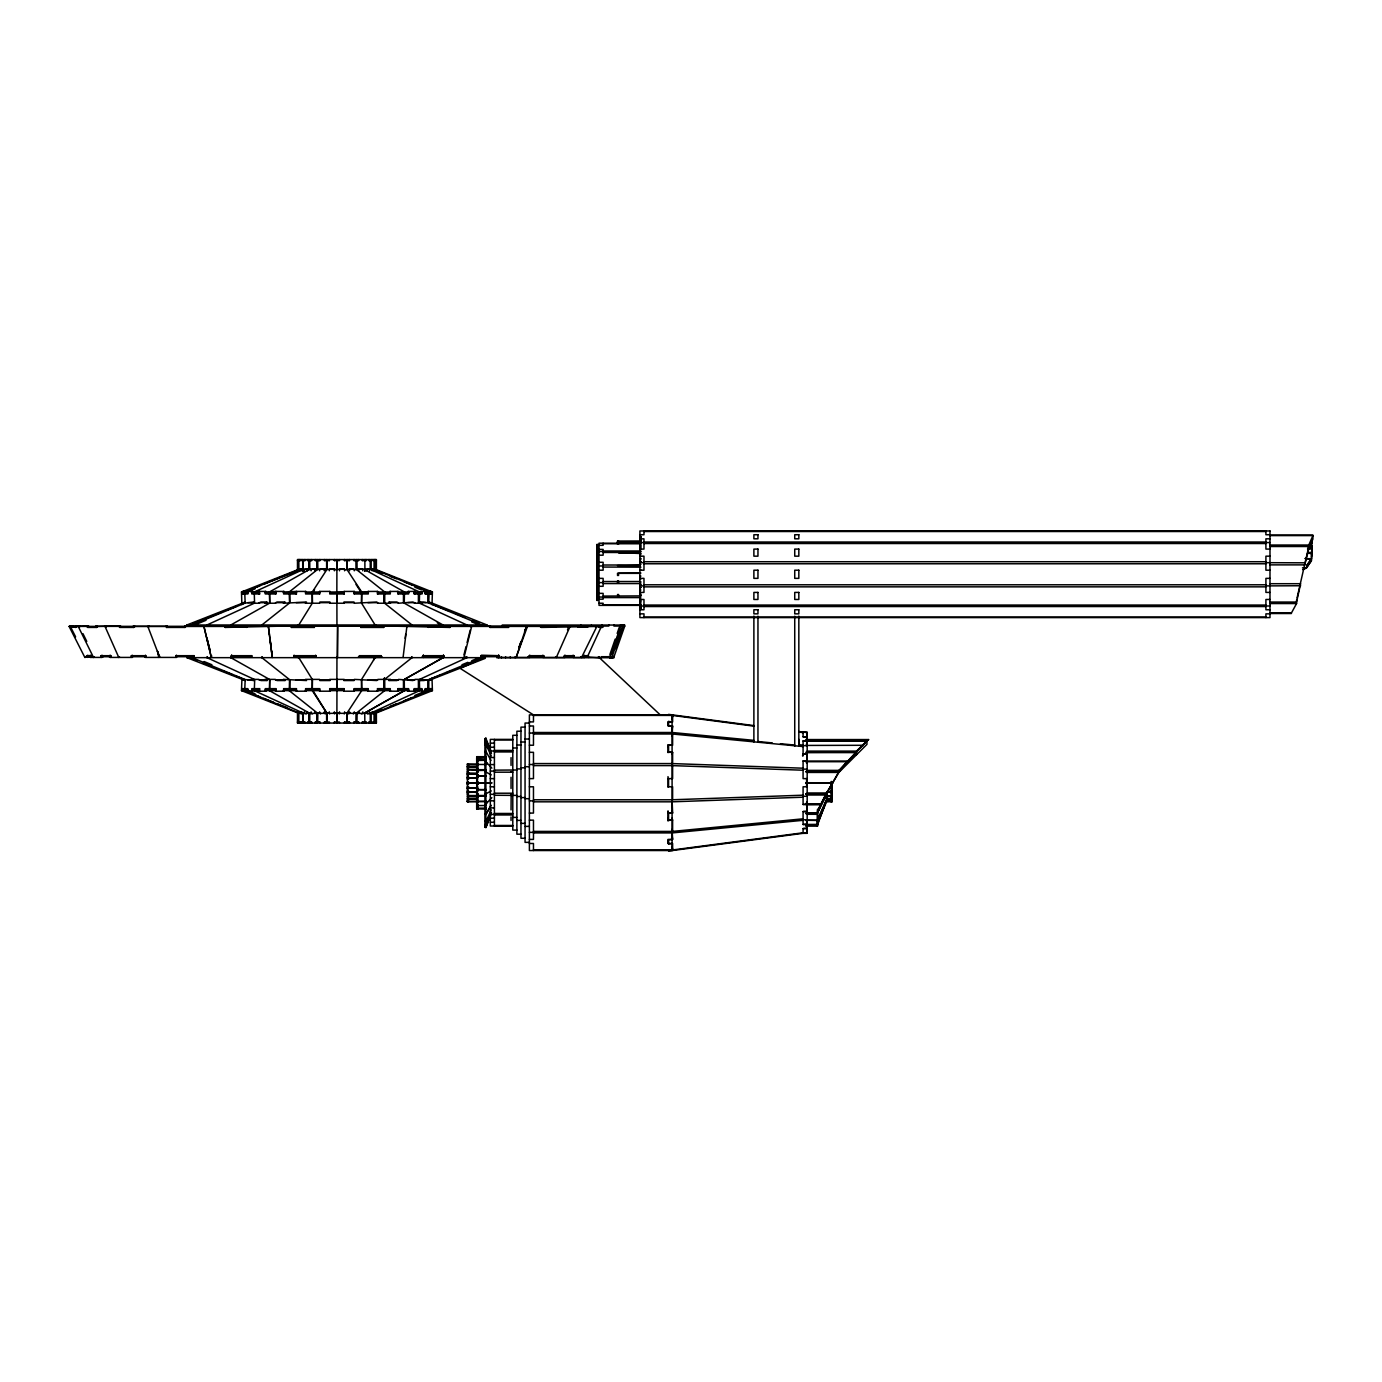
<?xml version="1.0" encoding="UTF-8"?>
<svg xmlns="http://www.w3.org/2000/svg" width="1382" height="1382" viewBox="0 0 1382 1382"><rect width="100%" height="100%" fill="white"/><g stroke="black" fill="none" stroke-linecap="round" stroke-linejoin="round"><path stroke-width="1.5" d="M297.821 711.834L297.821 713.337L298.495 711.834M299.825 711.834L299.825 713.337L302.727 713.337M304.351 711.834L304.351 713.337L308.272 713.337M307.46 713.337L307.46 711.834M311.105 711.834L311.105 713.337L315.787 713.337M319.622 711.834L319.622 713.337L324.735 713.337M324.338 570.801L324.338 569.28M329.313 570.801L329.313 569.28L334.513 569.28M344.187 691.225L344.187 688.651L329.711 688.651L329.849 691.19L319.588 691.225L319.588 688.651M334.375 570.801L334.375 569.28M336.897 569.85L336.828 602.5M337.674 626.409L337.415 657.417L337.554 625.925L360.737 625.925L360.806 627.428L383.643 627.428L383.591 625.925L449.858 627.428L449.686 625.925L449.858 627.428M339.523 570.801L339.523 569.28L344.584 569.28L344.584 570.801M354.328 688.651L354.328 691.225L344.066 691.19L344.187 688.651M349.56 570.801L349.56 569.28M354.276 570.801L354.276 569.28L349.18 569.28M362.792 570.801L362.792 569.28L358.128 569.28M366.437 570.801L366.437 569.28M369.547 570.801L369.547 569.28L365.625 569.28M372.121 570.801L372.121 569.28M374.073 570.801L374.073 559.572M375.403 570.801L375.403 559.572M376.077 570.801L375.006 560.591M477.74 801.698L467.41 801.802L467.41 797.69M467.41 801.802L468.429 795.255L467.41 794.633L468.429 794.633L468.429 797.086M467.41 797.051L467.41 764.004L477.74 764.177M468.429 792.75L468.429 790.78L468.429 793.372L467.41 793.372L467.41 790.798M467.41 788.984L467.41 786.531L468.429 786.531L468.429 788.984L467.41 788.604M467.41 784.164C466.08 780.83 469.776 780.795 468.429 784.181L467.41 784.043L468.429 784.181M467.41 777.22L468.429 776.943M467.41 775.026L467.41 772.434L468.429 772.434L468.429 775.026M468.429 799.763L467.41 798.502L468.429 798.537L468.429 801.802L467.41 801.646M468.429 800.679L467.41 800.679M468.429 796.395L468.429 795.255M468.429 786.531L468.429 787.93L477.74 787.947L477.74 789.692M468.429 772.434L468.429 774.628L467.41 774.749M468.429 770.551L467.41 771.173L468.429 770.551L468.429 768.755L467.41 768.755M468.429 769.636L476.721 770.258L476.721 756.697L486.309 756.714M468.429 764.021L468.429 767.425L477.74 767.546M467.41 769.532L476.721 769.636L476.721 809.126L476.721 800.679L477.74 800.679M486.309 789.554L477.74 789.554L476.721 792.232L467.41 792.352M476.721 786.531L476.721 787.671L477.74 786.531M476.721 781.763L477.74 781.763L476.721 781.625L476.721 784.63L477.74 784.63L477.74 781.175L476.721 781.175L477.74 782.903L491.249 782.955M476.721 774.507L477.74 774.905L476.721 773.972L477.74 772.434M476.721 769.636L476.721 771.415L477.74 771.415L477.74 768.409L476.721 768.409M476.721 769.463L477.74 763.313L476.721 763.313M476.721 761.292L476.721 765.179L477.74 760.29M477.74 757.941L476.721 757.941L476.721 760.497L477.74 760.48M486.309 757.578L476.721 757.371L477.74 756.939M476.721 808.453L477.74 807.554L476.721 807.554M477.74 801.335L476.721 800.04M476.721 797.397L477.74 797.397L477.74 794.391L476.721 793.994M467.41 787.792L477.74 787.826L477.74 791.299L476.721 791.299M477.74 776.252L477.74 777.98L467.41 778.014M476.721 774.749L477.74 774.628L477.74 777.859M476.721 806.276L477.74 806.276L477.74 804.531L476.721 803.737M476.721 802.51L477.74 801.525M477.74 774.507L477.74 776.131L486.309 775.993M477.74 769.809L477.74 768.409L476.721 768.997M477.74 764.384L477.74 763.313L477.74 766.388L467.41 766.526M476.721 759.547L486.309 760.169M477.74 757.371L476.721 757.941M490.662 815.518L485.877 827.542L484.927 827.162L484.927 738.662L485.877 738.282L490.662 750.305M485.877 742.773L485.877 738.282L485.877 751.324L484.927 751.635L485.877 751.393L485.877 782.851L484.927 782.903L485.877 782.955L485.877 821.53M596.989 597.629L598.009 597.629L598.009 600.41L596.989 600.41L596.989 598.181L598.009 598.181M598.009 596.799L596.989 596.799L596.989 592.032L598.009 591.893M596.989 553.888L598.009 554.044L598.009 557.067L596.989 557.067L596.989 552.109L598.009 547.652L596.989 549.881M596.989 548.879L596.989 545.717L598.009 545.683M598.009 545.061L596.989 544.715L598.009 546.529L598.009 544.422L596.989 544.422L596.989 600.41M598.009 599.287L596.989 599.287L598.009 595.331L596.989 594.951L598.009 594.951M598.009 596.247L596.989 596.35L598.009 590.079L596.989 590.079M596.989 584.482L598.009 584.534L598.009 587.955L596.989 588.11M596.989 581.874L598.009 581.753L598.009 578.384L596.989 578.263M596.989 558.984L598.009 558.984L598.009 562.353L596.989 562.353M596.989 552.195L598.009 550.468L596.989 550.433M598.009 549.293L596.989 549.155M598.009 548.049L596.989 548.585M817.488 809.23L817.488 823.672L826.799 801.059L830.979 801.266M805.637 826.142L817.488 826.142L817.488 819.457L826.799 799.176L831.999 799.694L830.979 799.262M826.229 800.575L826.229 801.577L827.213 800.575M831.999 798.468L826.229 798.468L827.213 798.468L827.213 796.17M827.213 794.564L826.229 794.564M830.979 797.656L831.999 797.656L830.979 797.621L830.979 801.75L831.999 800.575M830.979 792.404L830.979 790.711L831.999 790.711L831.999 793.303L830.979 793.303L830.979 791.109L831.999 790.729M830.979 792.162L826.782 791.782M831.999 786.323L831.999 788.915L830.979 788.915L831.999 788.517M831.999 801.094L826.229 801.577L831.999 801.75L831.999 796.187L826.125 795.997L817.488 812.754L807.174 812.806M377.355 691.19L377.752 688.651L377.752 691.225L367.923 691.19L368.303 689.67L354.189 689.67L354.189 688.651L368.303 688.651L368.303 691.225M384.645 690.62L384.593 678.009M477.74 765.127L476.721 764.471L486.309 764.488M476.721 801.802L476.721 800.627L476.721 804.531L477.74 804.549L476.721 804.531M468.429 782.765L476.721 782.765M468.429 779.413L468.429 776.822L467.41 776.822L467.41 779.293L468.429 779.275L468.429 776.822M468.429 778.273L476.721 778.135M476.721 779.413L477.74 779.275M830.979 786.462L831.999 786.341L830.979 786.462L830.979 788.915M298.149 657.659L298.201 656.709L312.28 679.391M312.47 680.134L312.297 690.62L326.584 712.784M319.708 691.19L319.76 690.24M336.897 657.659L336.949 656.709L336.897 679.391M336.897 690.62L336.828 680.134M319.588 593.966L319.588 591.41L329.849 591.41L329.711 593.966L344.187 593.966L344.066 591.444L354.328 591.41L354.328 593.966M354.189 591.444L354.137 592.394M347.21 569.85L361.704 591.997L361.428 602.5M375.731 624.975L375.679 625.925L361.6 603.226M360.806 627.428L360.737 625.925M359.596 655.69L359.631 656.709M1311.829 550.537L1311.414 556.601M1311.414 560.453L1306.526 567.795L1302.932 569.557L1306.526 567.795L1311.414 560.816L1311.829 554.147M1305.195 558.691L1311.414 558.691L1306.474 565.929L1311.414 559.105L1311.829 552.714L1307.648 552.714M405.151 638.329L405.703 634.2M672.619 714.909L672.084 718.951L672.619 715.444L753.898 726.137M806.604 736.658L807.123 732.615L798.796 731.51M668.042 724.98L668.577 721.473L672.619 721.94L672.619 715.444M672.084 729.541L672.619 726.034L668.577 725.567L668.577 721.473M672.619 726.034L672.084 736.036L672.619 734.015L803.08 746.574M261.958 657.659L262.114 656.709L261.872 657.659L289.253 679.391M289.27 690.62L289.529 680.134M296.543 691.19L296.698 690.24M296.163 688.651L296.163 691.225L305.992 691.19L305.595 689.67L319.708 689.67M312.349 689.67L326.688 712.784M361.704 591.997L361.566 592.947L368.303 592.947L367.923 591.444L377.752 591.41L377.752 593.966L377.355 591.444M384.645 591.997L384.593 602.5M411.922 624.975L411.784 625.925L412.009 624.975L384.628 603.226M308.808 712.784L269.421 690.62L269.818 680.134M269.473 679.391L230.811 657.659L231.105 656.709L252.025 656.709L252.025 655.69L231.191 655.69L231.191 656.709M276.141 691.19L275.519 689.67M275.502 688.651L275.502 691.225L284.243 691.19L283.621 689.67L296.543 689.67M289.408 689.67L289.184 690.62L317.065 712.784M365.09 569.85L364.848 570.801L365.159 569.85L404.477 591.997L404.27 602.5M377.355 592.947L390.294 592.947L389.655 591.444L398.396 591.41L398.396 593.966M397.774 591.444L398.396 592.947L397.532 592.394M437.265 622.816L442.776 625.925L443 624.975L404.408 603.226M1297.059 597.974L1308.806 546.512L1269.989 546.512M1269.989 535.059L1312.9 535.059L1312.9 539.135L1308.806 548.55L1304.729 564.875L1269.989 564.875M1269.989 583.705L1300.635 583.705L1296.558 602.051L1269.989 602.051M463.937 654.861L466.045 646.603M467.099 642.457L470.243 630.054M268.315 625.925L272.271 657.417L268.315 625.925L268.454 626.944M337.536 625.925L314.353 625.925L314.301 627.428L291.447 627.428L291.585 625.925L225.249 627.428L225.421 625.925L225.249 627.428M315.752 656.934L315.632 655.206L315.735 656.709L293.917 656.709L294.09 655.206L294.193 656.934M668.042 747.023L668.577 745.002L672.619 745.261L672.619 734.015M672.084 754.365L672.619 752.344L668.577 752.067L668.577 745.002M672.619 763.59L672.084 765.611L803.08 770.223L803.08 768.202L672.619 763.59L672.619 752.344M802.545 755.868L803.08 753.846L807.174 753.846M490.126 627.428L489.85 625.925L490.126 627.428L508.403 627.428L508.127 625.925L508.403 627.428M481.99 655.69L481.454 657.417L481.402 655.206L499.386 655.69L499.386 656.709L480.936 656.709L480.936 655.69M498.695 657.417L498.643 655.206L498.695 657.417L529.721 657.417L530.412 655.69L543.834 655.69L543.834 656.709L527.959 656.709M207.024 657.659L207.317 656.709L206.972 657.659L254.305 679.391M230.811 657.659L231.105 656.709M254.305 690.62L254.685 680.134M302.468 712.784L254.253 690.62L254.599 689.67L251.455 690.62L258.745 690.62L259.056 689.67M259.056 688.651L259.056 691.225L266.087 691.19L265.275 689.67L276.124 689.67M269.421 690.62L269.715 689.67M404.183 592.947L404.477 591.997M414.842 593.966L414.842 591.41L407.811 591.444L408.623 592.947L397.774 592.947L397.774 593.966L408.623 593.966L408.623 591.41M414.03 592.947L422.08 592.947L422.443 591.997L413.736 592.394M419.351 602.5L419.592 591.997L371.43 569.85M442.776 625.925L443.086 624.975M466.857 624.975L466.563 625.925L466.909 624.975L419.592 603.226M319.76 592.394L319.708 591.444M344.014 592.394L329.711 592.947L329.849 591.444M344.014 690.24L329.901 690.24M339.212 713.924L339.575 712.784L334.323 712.784L334.703 713.924M344.273 713.924L344.636 712.784L349.715 712.784L348.627 713.924M354.137 690.24L361.566 689.67L361.704 690.62L347.21 712.784M354.189 691.19L354.328 689.67M621.952 625.044L621.952 626.063L622.28 625.096C621.123 623.869 618.946 626.184 620.777 626.063L610.084 656.709L610.896 658.16L611.397 656.709L609.928 657.815L610.084 656.657M623.8 625.735L624.75 626.063L614.023 656.709L611.76 657.815L622.453 626.063L621.002 625.735L621.33 624.768M609.307 656.709L610.222 658.16L610.723 656.709L609.255 656.364M622.315 625.735L623.317 624.768L622.971 625.735M611.12 656.709L612.053 658.16L612.537 656.709L601.325 656.709L601.325 657.728L583.411 656.709M613.936 624.923L613.936 626.063L623.265 626.063L623.593 625.096M624.768 626.063L622.643 624.768M609.911 654.463L615.197 639.14M617.184 633.388L619.153 627.635M611.535 654.463L620.173 629.553M615.75 648.711L623.127 627.635M192.029 657.659L192.374 656.709L191.994 657.659L244.752 679.391M298.477 712.784L244.718 690.62L245.15 680.134M243.768 690.62L247.896 689.67L244.148 689.67L245.167 691.19L242.817 691.225L242.817 688.651M419.282 592.947L419.644 591.997M425.051 592.947L430.113 591.997L424.689 592.394M481.869 624.975L481.506 625.925L481.886 624.975L429.146 603.226M375.42 569.85L429.163 591.997L428.731 602.5M805.827 803.978L820.925 803.978L817.488 812.737L826.522 792.974L838.839 772.434L866.946 744.362L866.946 740.286L807.174 740.286M820.925 803.978L817.488 813.359L805.637 813.359M245.253 680.549L186.898 657.659L187.278 656.709M297.441 712.784L241.487 690.62L241.885 680.134M242.437 690.62L244.199 690.24L243.819 691.19L241.487 690.62M244.718 690.62L245.098 689.67M432.013 604.625L432.411 591.997L376.785 569.85L376.405 570.801L382.365 573.167M429.163 591.997L428.783 592.947L424.81 591.306M429.681 592.394L430.061 591.444L432.411 591.997M431.08 592.947L431.443 591.997M486.619 625.925L487 624.975L432.411 603.226L432.03 604.176L449.565 611.172M484.927 827.162L486.516 823.154M817.591 822.895L825.348 803.408M555.737 625.925L555.737 626.944L540.535 626.944L540.932 625.925L541.295 627.428L599.943 626.409L599.425 627.428L602.431 627.428L602.949 626.409M542.867 655.206L542.953 657.417L564.875 657.417L565.687 655.69L564.789 655.206M542.953 657.417L543.644 655.69M485.877 826.332L484.927 825.641L488.122 817.902M491.249 809.817L485.877 821.582L485.877 827.542L491.456 812.478M817.591 821.53L825.348 802.7M1308.806 548.55L1308.806 545.026L1312.9 535.594L1269.989 535.594M567.501 629.795L569.211 625.925L570.092 626.409L556.341 657.417L555.564 656.934L556.462 657.417M573.115 655.206L572.303 656.934L573.202 657.417L584.551 657.417L585.415 655.69L588.507 655.69M573.202 657.417L573.996 655.69M596.817 626.409L595.918 625.925L596.886 626.409L581.615 657.417L580.716 656.934L581.667 657.417M584.448 655.206L583.584 656.934L584.551 657.417M87.809 655.206L88.673 656.934L84.838 657.417L69.1 626.409L602.949 625.925L602.949 626.944L598.475 626.944L599.943 626.409M826.799 795.186L826.799 799.677L826.799 792.301L831.999 792.301M818.386 808.988L826.522 792.974L807.174 792.974M1296.558 600.013L1296.558 603.554L1291.444 612.969L1269.989 612.969M805.741 771.778L838.839 771.778L826.522 793.924L805.758 793.924M491.007 805.309L485.877 814.43L484.927 814.188L485.877 814.499L491.007 805.395M312.47 602.5L312.297 591.997L326.688 569.85M314.56 589.544L312.349 592.947L312.194 591.997M312.28 603.226L298.201 625.925L298.149 624.975M373.503 660.043L375.679 656.709L361.6 679.391M246.341 626.409L246.532 627.428M251.369 655.69L251.265 656.709M491.854 797.656L484.927 805.032L487.31 802.026M847.114 761.327L838.822 771.519L805.741 771.519M838.822 771.899L851.537 757.336M296.543 592.947L283.621 592.947L283.379 591.997L296.543 591.444M296.698 592.394L296.007 591.997M319.708 592.947L305.595 592.947L305.992 591.444L296.163 591.41L296.163 593.966M353.343 713.924L354.431 712.784L358.975 712.784L357.247 713.924M377.2 690.24L390.294 689.67L389.655 691.19L398.396 691.225L398.396 688.651M805.741 761.707L847.218 761.707L855.855 752.326M807.174 772.434L838.839 772.434L838.839 770.379L856.512 752.603L807.174 752.603M805.758 752.326L855.855 752.154L862.61 745.434M805.758 739.56L868.587 739.56L855.855 752.154M807.174 751.1L856.512 751.1L866.946 740.838L803.08 740.907L803.08 755.902M805.775 745.434L862.61 745.295L868.587 739.56M826.695 793.631L820.925 804.376L803.08 804.479L803.08 786.79L807.174 786.79M147.822 626.409L159.535 656.934L157.444 651.112L158.775 657.417M166.376 626.409L166.686 627.428L166.376 626.409L133.398 626.409L133.795 627.428L134.572 625.925M184.963 627.428L185.24 625.925L184.963 627.428L166.686 627.428M176.395 657.417L176.447 655.206L175.704 656.709L194.154 656.709L194.154 655.69L175.704 655.69L176.395 657.417L145.386 657.417L145.456 655.206M193.117 655.69L194.223 656.934L193.117 655.69L192.962 656.709M317.065 569.85L289.184 591.997L289.529 602.5M261.958 624.975L262.114 625.925L261.872 624.975L289.253 603.226M411.922 657.659L411.784 656.709L412.009 657.659L384.628 679.391L384.49 678.458L384.714 679.391M356.832 712.784L384.714 690.62L384.49 689.67M276.124 592.947L265.275 592.947L264.964 591.997L276.141 591.444M283.379 591.997L284.243 591.444L275.502 591.41L275.502 593.966M361.289 713.924L366.731 712.784M397.532 690.24L398.396 689.67L397.774 691.19M485.877 794.495L484.927 794.356L491.249 790.901M105.136 626.409L105.896 625.925L104.997 626.409L118.766 657.417L119.526 656.934L118.645 657.417M97.414 625.925L96.515 627.428L96.049 626.409L120.13 625.925L120.545 626.944L120.545 625.925M133.398 626.409L134.572 626.944L119.37 626.944L119.37 625.925M111.009 655.69L111.009 656.709L100.869 656.709L100.869 655.69L109.42 655.69L110.215 657.417L132.154 657.417L132.223 655.206M269.818 602.5L269.421 591.997L308.808 569.85M230.88 624.975L231.105 625.925L230.811 624.975L269.473 603.226M78.273 626.409L79.171 625.925L78.221 626.409L93.492 657.417L94.391 656.934L93.423 657.417M76.632 625.925L75.664 627.428L75.164 626.409L88.12 625.925L88.603 626.944L88.603 625.925M96.049 626.409L97.414 626.944L87.239 626.944L87.239 625.925M90.642 655.206L89.692 655.69L90.556 657.417L101.905 657.417L102.804 656.934L101.992 655.206M109.42 655.69L110.301 655.206L111.113 656.934L110.215 657.417M69.1 626.409L73.108 625.925L73.626 626.944L73.626 625.925M75.164 626.409L76.632 626.944L72.158 626.944L72.158 625.925M84.838 657.417L85.805 656.934M90.556 657.417L91.506 656.934M259.851 592.947L251.8 592.947L251.455 591.997L259.868 591.444M264.964 591.997L266.087 591.444L259.056 591.41L259.056 593.966M408.623 691.225L408.623 688.651L397.774 688.651L397.774 689.67L408.623 689.67L407.811 691.19L414.842 691.225L414.842 688.651M413.736 690.24L422.443 690.62L422.08 689.67L414.03 689.67M367.595 713.924L372.466 712.784M415.153 690.62L414.03 691.19L414.03 688.651L422.08 688.651L422.08 691.225M254.305 603.226L206.972 624.975L207.317 625.925L207.024 624.975M462.78 658.454L466.563 656.709L466.909 657.659L419.592 679.391M371.43 712.784L419.644 690.62L419.351 680.134M247.551 591.997L247.896 592.947L243.768 591.997L248.846 591.444M302.105 568.71L298.115 569.85M251.455 591.997L252.751 591.444L247.896 591.41L247.896 593.966L244.148 593.966L244.148 591.41M422.443 690.62L421.147 691.19L426.002 691.225L426.002 688.651M424.689 690.24L430.113 690.62L425.051 689.67M371.793 713.924L375.783 712.784M426.347 690.62L425.051 691.19L425.051 688.651L429.733 688.651L429.733 691.225M245.15 602.5L244.718 591.997L298.477 569.85M251.075 590.494L255.048 588.853M192.029 624.975L192.374 625.925L191.994 624.975L244.752 603.226M194.326 625.113L206.039 620.276M461.985 664.759L467.842 662.341M471.746 660.734L477.602 658.316M429.146 679.391L481.886 657.659L481.506 656.709L481.869 657.659M414.859 695.422L428.783 689.67L428.8 680.134M375.42 712.784L429.163 690.62L428.783 689.67L429.146 690.62M242.437 591.997L244.199 592.394L241.487 591.997L241.885 604.625M243.768 591.997L245.167 591.444L242.817 591.41L242.817 593.966M245.253 602.086L186.898 624.975L187.278 625.925M428.627 680.549L485.047 658.437M430.113 690.62L428.731 691.19L431.08 691.225L431.08 688.651M432.013 678.009L432.411 690.62L430.061 691.19L429.681 690.24M241.487 591.997L297.441 569.85L297.821 570.801L263.703 584.24M249.814 589.786L259.747 585.83M193.117 623.593L222.364 611.95M226.268 610.395L236.011 606.508M439.822 675.349L432.03 678.458L432.411 679.391M445.678 673.017L451.517 670.685M382.365 709.45L376.405 711.834L376.785 712.784L432.411 690.62M390.311 706.288L396.271 703.922M404.218 700.76L412.164 697.582M418.124 695.215L426.071 692.054M491.456 753.363L485.877 739.802L484.927 740.165L484.927 744.587L485.877 744.293L491.249 756.006M485.877 739.819L484.927 740.165L485.877 739.819L484.927 740.165L488.122 747.904M487.31 763.78L484.927 760.774L491.854 768.15M484.927 760.774L485.877 760.636M485.877 771.311L484.927 771.45L491.249 774.905M511.167 793.959L512.1 793.821L511.167 793.873L511.046 809.904M672.619 850.5L672.084 846.44L672.619 849.965L803.08 832.776M668.577 851.036L807.123 832.793L806.604 828.734M803.08 818.818L672.619 831.394L672.084 829.373L672.619 839.375L668.577 839.841L668.577 843.918L672.619 843.452L672.619 849.965M803.08 804.479L807.123 804.203L806.604 802.182L807.123 811.286L803.08 811.545L803.08 824.501L807.123 824.035L806.604 820.528L807.123 828.129L803.08 828.578L803.08 833.329L807.174 833.329L807.174 732.08L803.08 732.08L803.08 736.813L807.123 737.28L806.604 744.863L807.123 741.357L803.08 740.907M672.619 832.88L803.08 820.303M668.042 811.303L668.577 813.324L672.619 813.065L672.084 799.781L803.08 795.186L803.08 797.207L672.619 801.802M668.042 818.386L668.577 820.407L672.619 820.131L672.619 831.394M643.977 531.517L1265.912 531.517M639.901 534.73L643.977 534.73L643.977 530.964M1269.989 534.73L1265.912 534.73L1265.912 530.964M639.901 536.32L640.92 536.32M639.901 536.527L640.92 536.613M639.901 537.011L640.92 537.062M639.901 537.339L640.92 537.339M639.901 537.546L640.92 537.615M639.901 538.496L640.92 538.496M639.901 538.79L640.92 538.79M639.901 538.928L643.977 538.807L643.977 549.086L639.901 549.086M1269.989 538.807L1265.912 538.807L1265.912 549.086L1269.989 549.086M639.901 539.723L640.92 539.93M639.901 540.224L640.92 540.155M639.901 540.621L640.92 540.673M640.92 540.984L617.529 541.053L617.529 544.214M618.549 541.278L617.529 541.278L618.549 541.571M639.901 541.243L640.92 541.278M639.901 541.589L640.92 541.571M617.529 541.934L640.92 541.934M618.549 542.072L640.92 542.107L617.529 542.297M643.977 542.02L1265.912 542.02M1310.741 542.072L1311.829 542.072M617.529 542.59L618.549 542.608M639.901 542.573L643.977 542.573M1265.912 542.573L1269.989 542.573M1310.741 542.798L1311.829 542.798M617.529 542.936L618.549 542.953M640.92 543.281L599.028 543.195L599.028 605.368L639.901 605.368M1310.741 543.299L1311.829 543.299M617.529 543.679L618.549 543.575M639.901 543.558L640.92 543.592M643.977 543.523L1265.912 543.523M603.122 543.748L639.901 543.748M639.901 544.594L640.92 544.594M596.989 544.905L598.009 544.905M1269.989 545.026L1308.806 545.026M599.028 545.32L603.122 545.32L603.122 543.195M639.901 545.475L640.92 545.475M1310.741 545.683L1311.829 545.683M596.989 545.717L598.009 545.925M596.989 546.27L598.009 546.27M639.901 546.305L640.92 546.305M1310.741 546.408L1311.829 546.408M596.989 546.65L598.009 546.65M596.989 546.857L598.009 546.857M1310.741 546.909L1311.829 546.909M596.989 547.203L598.009 547.203M639.901 547.151L640.92 547.151M596.989 547.652L598.009 547.479M598.009 547.825L596.989 547.825L596.989 544.594M639.901 547.98L640.92 547.98M1307.648 548.188L1311.829 548.067M1307.51 549.017L1311.829 549.017L1311.414 554.856M599.028 549.414L603.122 549.414L603.122 555.201L599.028 555.201M598.009 549.535L596.989 549.5L596.989 552.42L598.009 552.403M639.901 549.691L640.92 549.691M596.989 550.261L598.009 550.261M596.989 550.813L598.009 550.813M596.989 551.09L598.009 552.109M603.122 550.986L639.901 550.986M598.009 551.263L596.989 551.28L596.989 548.499L596.989 551.435M639.901 551.297L640.92 551.297M596.989 551.625L598.009 551.625M599.028 551.522L603.122 551.522M596.989 551.988L598.009 551.988M639.901 551.954L640.92 551.954M603.122 552.472L639.901 552.524M1307.648 552.524L1311.829 552.524M598.009 552.8L596.989 552.731L598.009 553.439M618.549 552.714L639.901 552.714M598.009 552.938L596.989 553.111L596.989 588.421L596.989 591.721L598.009 591.721M1307.51 553.353L1311.829 553.353M640.92 553.543L618.549 552.524M596.989 554.165L598.009 554.147L598.009 557.067M639.901 554.182L640.92 554.182M596.989 554.752L598.009 554.873L596.989 555.063M596.989 555.236L598.009 555.374M596.989 556.03L598.009 556.03M596.989 556.341L598.009 556.341M639.901 556.169L643.977 556.169L643.977 570.196L639.901 570.196M1269.989 556.169L1265.912 556.169L1265.912 570.196L1269.989 570.196M596.989 556.41L598.009 556.41M639.901 556.462L640.92 556.462M596.989 556.877L598.009 556.739M596.989 557.482L598.009 557.482M596.989 557.775L598.009 557.758M596.989 558.363L598.009 558.328M1305.195 558.466L1311.414 559.105M596.989 558.743L598.009 558.743M639.901 558.708L640.92 558.708M639.901 559.123L640.92 559.123M596.989 559.641L598.009 558.984M596.989 559.935L598.009 559.935M596.989 560.297L598.009 560.297M297.476 560.591L297.821 559.572M329.452 560.591L324.338 560.591L324.321 559.572M334.375 560.591L339.523 560.591L339.523 559.572M374.073 560.591L376.405 560.591M596.989 560.487L598.009 560.487M596.989 561.092L598.009 561.092M596.989 561.368L598.009 561.368M639.901 561.334L640.92 561.334M598.009 561.783L596.989 561.783L598.009 561.938L598.009 560.246M639.901 561.766L640.92 561.766M643.977 561.731L1265.912 561.731M599.028 562.284L603.122 562.284L603.122 570.196L599.028 570.196M639.901 562.681L643.977 562.681M1265.912 562.681L1304.729 562.82M596.989 562.958L598.009 562.958M596.989 563.079L598.009 563.079M596.989 563.441L598.009 563.424M643.977 563.77L1265.912 563.77M596.989 563.908L598.009 563.908M596.989 564.685L598.009 564.685M639.901 564.443L640.92 564.443M596.989 564.979L598.009 564.841L598.009 568.296L596.989 568.451L598.009 568.451L598.009 566.568L596.989 566.551M603.122 565.013L639.901 565.013M596.989 565.393L598.009 565.393M639.901 565.48L618.549 565.894M617.529 565.601L639.901 565.739M599.028 565.964L603.122 565.964M596.989 567.052L598.009 567.035M603.122 567.052L640.92 567.156L639.901 567.328M1302.5 567.795L1306.474 567.829M596.989 567.985L598.009 568.14M297.821 569.28L297.821 570.801L297.821 569.28L299.497 569.28M302.727 569.28L299.825 569.28L299.825 570.801M308.272 569.28L304.351 569.28L304.351 570.801M315.787 569.28L311.105 569.28L311.105 570.801M324.735 569.28L319.622 569.28L319.622 570.801M374.073 569.28L371.171 569.28L371.171 559.572M301.431 569.85L309.413 568.71L307.167 569.85L316.651 568.71L314.923 569.85L325.288 568.71L324.2 569.85L334.703 568.71L334.323 569.85L344.273 568.71L344.636 569.85L353.343 568.71L354.431 569.85L361.289 568.71L366.731 569.85M372.466 569.85L367.595 568.71M375.783 569.85L371.793 568.71M596.989 569.885L598.009 569.712M596.989 570.161L598.009 570.058M639.901 570.023L640.92 570.023M596.989 571.44L598.009 571.44M596.989 571.751L598.009 571.595L598.009 575.05L596.989 575.119L598.009 575.05L598.009 573.185M596.989 573.254L598.009 573.236L596.989 573.495M640.92 573.081L617.529 573.219L617.529 575.534M639.901 573.357L618.549 573.357L618.549 575.534M596.989 574.67L598.009 574.774M639.901 576L640.92 576.104M596.989 576.38L598.009 576.38M596.989 576.553L598.009 576.536M596.989 576.864L598.009 576.847M596.989 577.797L598.009 577.797M596.989 578.142L598.009 578.142M599.028 578.367L603.122 578.367L603.122 586.296L599.028 586.296M639.901 578.367L643.977 578.367L643.977 592.412L639.901 592.412M1269.989 578.367L1265.912 578.367L1265.912 592.412L1269.989 592.412M639.901 578.885L640.92 578.989M596.989 579.438L598.009 579.438M596.989 579.853L598.009 579.853M596.989 580.164L598.009 580.146M596.989 580.924L598.009 580.924M603.122 581.528L639.901 581.528M639.901 581.805L640.92 581.805M596.989 582.478L598.009 582.478M599.028 582.617L603.122 582.617M596.989 582.91L598.009 582.928M639.901 583.083L640.92 583.083M596.989 583.463L598.009 583.463M603.122 583.567L639.901 583.567M596.989 583.757L598.009 583.757M639.901 584.551L640.92 584.551M643.977 584.793L1265.912 584.793M596.989 584.897L598.009 584.534M639.901 584.914L640.92 584.914M596.989 585.191L598.009 585.191M596.989 585.847L598.009 585.847M639.901 585.899L643.977 585.899M1265.912 585.899L1300.635 585.743M596.989 586.089L598.009 586.089L596.989 588.421L598.009 588.49M596.989 586.521L598.009 586.469M643.977 586.849L1265.912 586.849M596.989 587.074L598.009 587.074M596.989 587.35L598.009 587.367M639.901 587.264L640.92 587.264M639.901 587.626L640.92 587.626M598.009 588.818L596.989 588.801L596.989 592.74L598.009 592.636M596.989 589.959L598.009 589.769M639.901 590.01L640.92 590.01M596.989 590.788L598.009 590.079M596.989 590.943L598.009 590.943M305.457 591.997L319.536 591.997M329.659 591.997L344.239 591.997M354.362 591.997L368.458 591.997M377.891 591.997L390.519 591.997M398.621 591.997L408.934 591.997M596.989 592.101L598.009 592.101M596.989 592.636L598.009 592.429M390.294 592.947L384.49 592.947L384.714 591.997L356.832 569.85M241.867 592.947L243.819 592.947M430.061 592.947L432.03 592.947M596.989 593.206L598.009 593.206L598.009 591.392L596.989 591.392L596.989 593.569L598.009 593.569M639.901 592.999L640.92 592.999M599.028 593.362L603.122 593.362L603.122 599.166L599.028 599.166M241.867 593.966L243.819 593.966L243.819 591.41M259.851 593.966L251.8 593.966L251.8 591.41M276.124 593.966L265.275 593.966L265.275 591.41M296.543 593.966L283.621 593.966L283.621 591.41M319.708 593.966L305.595 593.966L305.595 591.41M377.355 593.966L390.294 593.966L390.294 591.41M430.061 593.966L432.03 593.966M596.989 594.018L598.009 594.018M596.989 594.364L598.009 594.364M596.989 594.398L598.009 594.554L598.009 597.179M639.901 594.761L640.92 594.761M617.529 595.124L618.549 595.124M639.901 595.124L640.92 595.124M639.901 595.366L640.92 595.366M596.989 595.538L598.009 595.607M598.009 595.97L596.989 596.523M640.92 595.901L603.122 596.091M596.989 596.644L598.009 596.523M599.028 597.041L603.122 597.041M639.901 597.145L640.92 597.145M596.989 597.352L598.009 597.352M603.122 597.594L639.901 597.594M596.989 597.974L598.009 597.974M596.989 600.134L598.009 598.561M596.989 598.907L598.009 599.926L596.989 599.926M596.989 599.149L598.009 599.114M639.901 599.011L640.92 599.011M639.901 599.477L643.977 599.477L643.977 609.756L639.901 609.756M1269.989 599.477L1265.912 599.477L1265.912 609.756L1269.989 609.756M596.989 599.753L598.009 599.926M639.901 599.805L640.92 599.805M596.989 600.254L598.009 600.134M639.901 600.859L640.92 600.859M639.901 601.654L640.92 601.654M242.817 602.656L245.167 602.656M247.896 602.656L252.751 602.656M259.056 602.656L266.07 602.656M275.502 602.656L284.243 602.656M296.163 602.656L305.992 602.656M319.588 602.656L329.849 602.656M344.066 602.656L354.328 602.656M367.923 602.656L377.752 602.656M389.672 602.656L398.396 602.656M407.828 602.656L414.842 602.656M421.147 602.656L426.002 602.656M428.731 602.656L431.08 602.656M639.901 602.725L640.92 602.725M243.768 603.226L254.081 602.086L251.455 603.226L258.745 603.226L260.991 602.086L267.21 602.086L264.964 603.226L275.277 603.226L277.005 602.086L285.107 602.086L283.379 603.226L306.528 602.086L305.439 603.226L319.518 603.226L319.898 602.086L330.022 602.086L329.659 603.226L344.239 603.226L343.859 602.086L353.982 602.086L354.362 603.226L376.802 602.086L377.891 603.226L390.519 603.226L388.774 602.086L396.876 602.086L398.621 603.226L412.89 602.086L415.136 603.226L422.443 603.226L419.8 602.086L423.721 602.086L430.113 603.226M432.411 603.226L428.627 602.086M599.028 603.243L603.122 603.243L603.122 605.368M1269.989 603.554L1296.558 603.554M639.901 603.934L640.92 603.934M242.817 604.176L241.487 603.226M639.901 604.642L640.92 604.711M603.122 604.815L640.92 604.919M639.901 605.143L640.92 605.143M643.977 605.057L1265.912 605.057M639.901 605.869L640.92 605.869M639.901 606.076L643.977 605.99M1265.912 605.99L1269.989 605.99M639.901 606.352L640.92 606.352M643.977 606.543L1265.912 606.543M639.901 606.836L640.92 606.871M639.901 607.32L640.92 607.234M639.901 607.51L640.92 607.51M639.901 607.838L640.92 607.804M639.901 608.253L640.92 608.322M639.901 608.529L640.92 608.529M1269.989 613.522L1291.444 613.522M639.901 613.85L643.977 613.85L643.977 617.599M1269.989 613.85L1265.912 613.85L1265.912 617.599M643.977 617.063L1265.912 617.063M186.898 624.975L487 624.975M502.184 625.044L624.768 625.044M502.184 626.063L608.823 626.063L608.823 624.958M184.652 626.409L225.041 626.409M450.048 626.409L490.437 626.409M508.714 626.409L541.709 626.409M314.422 626.944L291.377 626.944L291.377 625.925M360.685 626.944L383.712 626.944L383.712 625.925M75.664 627.428L72.158 626.409M96.515 627.428L87.705 627.428L87.239 626.409M133.795 627.428L119.785 627.428L119.37 626.409M91.402 655.69L86.548 655.69L86.548 656.709L91.402 656.709M146.06 655.69L131.255 655.69L131.255 656.709L146.06 656.709M293.917 655.69L315.735 655.69M381.173 656.709L381.173 655.69L359.372 655.69L359.372 656.709M564.081 655.69L574.238 655.69L574.238 656.709L564.081 656.709M358.456 656.709L382.054 656.709M422.115 656.709L443.898 656.709L443.898 655.69L423.065 655.69L423.065 656.709M186.898 657.659L485.289 657.659M243.768 679.391L254.081 680.549L251.455 679.391L258.745 679.391L260.991 680.549L267.21 680.549L264.964 679.391L275.277 679.391L277.005 680.549L285.107 680.549L283.379 679.391L306.528 680.549L305.439 679.391L319.518 679.391L319.898 680.549L330.022 680.549L329.659 679.391L344.239 679.391L343.859 680.549L353.982 680.549L354.362 679.391L376.802 680.549L377.891 679.391L390.519 679.391L388.774 680.549L396.876 680.549L398.621 679.391L412.89 680.549L415.136 679.391L422.443 679.391L419.8 680.549L423.721 680.549L430.113 679.391M242.817 679.961L245.167 679.961M247.896 679.961L252.751 679.961M259.056 679.961L266.07 679.961M275.502 679.961L284.243 679.961M296.163 679.961L305.992 679.961M319.588 679.961L329.849 679.961M344.066 679.961L354.328 679.961M367.923 679.961L377.752 679.961M389.672 679.961L398.396 679.961M407.828 679.961L414.842 679.961M421.147 679.961L426.002 679.961M428.731 679.961L431.08 679.961M241.867 688.651L243.819 688.651L243.819 691.225M259.851 688.651L251.8 688.651L251.8 691.225M276.124 688.651L265.275 688.651L265.275 691.225M296.543 688.651L283.621 688.651L283.621 691.225M319.708 688.651L305.595 688.651L305.595 691.225M377.355 688.651L390.294 688.651L390.294 691.225M430.061 688.651L432.03 688.651M241.867 689.67L243.819 689.67M251.8 689.67L259.851 689.67M430.061 689.67L432.03 689.67M264.964 690.62L275.277 690.62M283.379 690.62L296.007 690.62M305.457 690.62L319.536 690.62M329.659 690.62L344.239 690.62M354.362 690.62L368.458 690.62M377.891 690.62L390.519 690.62M398.621 690.62L408.934 690.62M298.115 712.784L302.105 713.924M301.431 712.784L306.303 713.924M334.513 713.337L329.313 713.337L329.313 711.834M349.18 713.337L354.276 713.337L354.276 711.834M358.128 713.337L362.792 713.337L362.792 711.834M365.625 713.337L369.547 713.337L369.547 711.834M371.171 713.337L374.073 713.337L374.073 711.834M375.058 713.337L376.077 711.834M533.469 715.41L672.084 715.41M529.392 721.905L533.469 721.905L533.469 714.874M672.084 721.905L668.007 721.905L668.007 725.999L672.084 725.999M297.476 722.026L297.821 723.062M301.777 722.026L305.163 722.026L305.146 723.062M374.073 722.026L376.405 722.026M529.392 723.045L525.056 723.045L525.056 842.364L529.392 842.364M529.392 725.999L533.469 725.999L533.469 745.243L529.392 745.243M525.056 727.122L520.962 727.122L520.962 838.269L525.056 838.269M520.962 731.216L516.885 731.216L516.885 834.192L520.962 834.192M533.469 732.495L672.084 732.495M529.392 733.047L533.469 733.047M533.469 733.997L672.084 733.997M516.885 735.293L512.791 735.293L512.791 830.098L516.885 830.098M803.08 736.813L807.174 736.813M525.056 739.024L529.392 739.024M512.791 739.387L490.316 739.387L490.316 826.021L512.791 826.021M494.411 739.923L512.791 739.923M805.775 741.08L866.946 741.011M520.962 742.013L525.056 742.013M490.316 743.136L494.411 743.136M516.885 745.002L520.962 745.002M668.007 745.243L672.084 745.243M803.08 745.641L807.174 745.641M490.316 747.23L494.411 747.23M512.791 747.99L516.885 747.99M494.411 750.443L512.791 750.443M490.316 750.996L494.411 750.996M494.411 751.929L512.791 751.929M529.392 752.326L533.469 752.326L533.469 778.619L529.392 778.619M668.007 752.326L672.084 752.326M490.316 757.509L494.411 757.509M486.309 757.647L477.74 758.269M476.721 759.219L477.74 759.202L477.74 756.697M486.309 760.29L476.721 760.497L476.721 758.269M807.174 778.619L803.08 778.619L803.08 760.929L807.174 760.929M805.741 761.085L847.218 761.085M476.721 762.087L477.74 762.087L477.74 759.547M533.469 763.572L672.084 763.572M467.41 764.643L476.721 764.626M490.316 764.574L494.411 764.574M529.392 764.522L533.469 764.522M533.469 765.611L672.619 765.611L672.619 778.619L668.007 778.619M467.41 766.077L468.429 766.043L468.429 768.116M476.721 766.043L477.74 766.043M468.429 766.613L477.74 767.304M525.056 766.716L529.392 766.716M467.41 767.321L468.429 767.321M520.962 767.805L525.056 767.805M476.721 768.755L477.74 768.755M516.885 768.91L520.962 768.91M803.08 769.135L807.174 769.135M486.309 769.688L477.74 769.688L477.74 771.812L476.721 771.812M476.721 769.809L486.309 769.929M494.411 770.137L516.885 769.999M476.721 770.551L486.309 770.31M807.174 770.379L838.839 770.379M476.721 770.724L477.74 770.724M490.316 771.087L494.411 771.087M494.411 772.192L512.791 772.192M476.721 772.607L477.74 772.607M468.429 773.35L476.721 773.35M467.41 773.454L476.721 773.575M468.429 773.972L476.721 773.972M486.309 776.252L476.721 776.131L476.721 777.98M476.721 776.822L477.74 776.822M477.74 776.943L476.721 777.22M490.316 778.619L494.411 778.619M830.979 781.573L831.999 781.573L831.999 801.75M467.41 782.903L492.113 782.903M805.741 782.713L832.655 782.851L826.522 793.786L805.758 793.786M805.741 782.989L832.655 782.989M477.74 784.043L476.721 784.043L477.74 784.181M490.316 786.79L494.411 786.79M529.392 786.79L533.469 786.79L533.469 813.082L529.392 813.082M668.007 786.79L672.619 786.79L672.619 799.781L533.469 799.781M830.979 787.74L831.999 787.74M477.74 788.984L476.721 788.586M476.721 789.692L486.309 789.813M476.721 790.901L477.74 790.919M467.41 791.178L468.429 791.178M830.979 791.109L831.999 791.109M476.721 792.473L468.429 791.834L476.721 791.834M830.979 792.681L831.999 792.698M476.721 793.199L477.74 793.199M494.411 793.216L512.791 793.216M477.74 793.372L476.721 793.372L476.721 790.78M476.721 794.391L477.74 794.391M490.316 794.305L494.411 794.305M805.758 794.184L826.522 794.184M807.174 795.013L826.522 795.013M477.74 795.082L476.721 796.17L476.721 794.633M494.411 795.255L516.885 795.41M830.979 795.186C833.64 794.546 829.39 794.201 830.979 797.017L831.999 797.017M468.429 795.548L476.721 795.548L477.74 797.086M477.74 795.496L486.309 795.496M826.782 795.479L830.979 796.326M477.74 795.877L486.309 795.877M468.429 796.17L486.309 796.118M467.41 796.395L476.721 796.395M803.08 796.257L807.174 796.257M826.782 796.326L831.999 796.205M516.885 796.498L520.962 796.498M826.229 797.017L827.213 797.017M520.962 797.587L525.056 797.587M468.429 798.381L477.74 798.26M477.74 798.537L476.721 797.69M525.056 798.692L529.392 798.692M830.979 798.761L831.999 798.761M467.41 799.211L476.721 799.228L476.721 798.26L477.74 799.763M476.721 799.418L477.74 799.435L477.74 802.493M830.979 800.264L831.999 800.264M490.316 800.817L494.411 800.817M529.392 800.869L533.469 800.869M467.41 801.335L486.309 801.335M476.721 801.646L486.309 801.525M830.979 801.577L831.999 801.577M533.469 801.819L672.084 801.819M805.827 804.618L820.925 804.618M477.74 805.326L476.721 805.343L476.721 808.885L486.309 809.109M476.721 805.602L486.309 805.516M476.721 806.622L477.74 806.604L477.74 809.126L477.74 807.433M476.721 807.883L477.74 807.883M490.316 807.9L494.411 807.9M476.721 808.228L486.309 808.09M803.08 811.545L807.174 811.545M668.007 813.082L672.084 813.082M494.411 813.462L512.791 813.462M805.637 813.549L817.488 813.549L817.488 810.768M807.174 814.292L817.488 814.292L817.488 826.142M490.316 814.413L494.411 814.413M494.411 814.965L512.791 814.965M512.791 817.401L516.885 817.401M490.316 818.179L494.411 818.179M803.08 819.768L807.174 819.768M529.392 820.148L533.469 820.148L533.469 839.41L529.392 839.41M668.007 820.148L672.084 820.148M516.885 820.39L520.962 820.39M490.316 822.255L494.411 822.255M520.962 823.378L525.056 823.378M803.08 824.501L817.488 824.57L805.637 824.691M807.174 825.123L817.488 825.123L826.125 801.284M494.411 825.469L512.791 825.469M525.056 826.384L529.392 826.384M803.08 828.578L807.174 828.578M533.469 831.411L672.084 831.411M529.392 832.361L533.469 832.361M533.469 832.914L672.084 832.914M672.084 839.41L668.007 839.41L668.007 843.486L672.084 843.486M529.392 843.486L533.469 843.486L533.469 850.535M533.469 849.982L672.084 849.982M512.117 772.002L511.046 771.553M803.08 753.846L807.123 754.123L806.604 763.227L807.123 761.188L803.08 760.929M672.619 732.529L753.881 740.355M803.08 745.105L799.366 744.743L799.003 739.456M757.958 741.529L772.262 742.911M780.433 743.706L794.736 745.071M668.577 714.373L753.898 725.602M798.796 732.063L803.08 732.615M511.133 771.864L512.083 772.002M484.927 805.032L485.877 805.17M620.656 624.768L621.278 626.063L621.278 625.044M613.072 656.364L614.04 657.728L496.777 657.728L496.777 656.709M826.125 800.817L826.799 801.076M484.927 825.641L485.877 826.004M390.311 576.329L396.271 578.712M404.218 581.874L412.164 585.035M418.124 587.419L426.071 590.58M455.421 613.487L465.164 617.374M472.972 620.483L478.811 622.816M191.165 658.264L197.021 660.596M202.878 662.911L210.669 666.02M222.364 670.685L232.107 674.571M236.011 676.126L241.867 678.458M249.814 692.848L259.747 696.804M263.703 698.376L273.653 702.332M277.609 703.922L287.542 707.878M430.113 591.997L428.731 591.444L431.08 591.41L431.08 593.966M414.859 587.212L420.836 589.665M471.746 621.9L477.602 624.318M204.087 661.546L211.895 664.759M249.088 691.311L255.048 693.781M426.347 591.997L425.051 591.444L425.051 593.966L429.733 593.966L429.733 591.41M422.443 591.997L421.147 591.444L426.002 591.41L426.002 593.966M251.455 690.62L252.751 691.19L247.896 691.225L247.896 688.651L244.148 688.651L244.148 691.225M247.551 690.62L248.846 691.19M415.153 591.997L414.03 591.444L414.03 593.966L422.08 593.966L422.08 591.41M309.413 713.924L307.167 712.784L312.608 713.924M258.745 690.62L259.868 691.19M587.972 656.934L588.922 657.417L586.417 656.934M587.868 626.409L586.504 626.944L586.504 625.925M579.041 626.409L577.676 626.944L577.676 625.925M563.977 656.934L564.875 657.417M555.737 626.409L554.545 626.944L554.545 625.925M530.412 655.69L529.634 655.206L529.721 657.417M534.281 715.41L460.12 668.352L485.652 656.709M316.651 713.924L314.923 712.784L319.467 712.784L320.555 713.924M464.007 657.417L471.659 626.409M598.354 656.709L660.268 714.926M367.767 592.394L354.189 592.947L354.189 593.966L368.303 593.966L368.303 591.41M325.288 713.924L324.2 712.784L329.262 712.784L329.642 713.924M428.765 626.409L428.575 627.428M403.078 657.417L406.895 626.409M356.02 584.431L360.46 591.254M485.877 751.324L491.007 760.497M70.067 625.925L75.613 636.86M86.841 655.69L87.722 657.417M82.972 633.682L86.772 641.421M101.093 655.69L101.905 657.417M484.927 738.662L486.516 742.67M431.08 689.67L431.443 690.62M297.095 569.85L297.476 570.801M131.463 655.69L132.154 657.417M419.282 689.67L419.644 690.62M302.416 569.85L302.779 570.801L302.468 569.85L254.253 591.997L254.547 602.5M244.752 591.997L245.098 592.947M466.563 656.709L466.857 657.659M404.183 689.67L404.477 690.62L365.159 712.784L404.408 690.62L404.27 680.134M258.745 591.997L259.056 592.947L254.599 592.947L254.305 591.997M672.084 811.044L672.619 813.065M672.084 818.109L672.619 820.131M383.643 627.428L383.522 625.925M381.138 655.69L380.896 656.934M275.277 591.997L275.519 592.947M269.49 591.997L269.715 592.947M289.27 591.997L289.408 592.947M672.084 835.868L672.619 839.375M668.042 840.411L668.577 843.918M268.868 630.054L269.404 634.2M270.216 640.402L270.768 644.53M271.58 650.732L272.116 654.861M314.353 625.925L314.301 627.428M291.516 625.925L291.447 627.428M375.679 656.709L375.731 657.659M361.618 690.62L361.428 680.134M336.897 591.997L336.949 592.947M336.897 624.975L336.949 625.925L336.897 603.226M336.949 689.67L336.897 712.784M596.989 596.247L596.989 598.561M477.74 784.492L477.74 782.765M468.429 797.69L468.429 799.332M467.41 764.004L468.429 764.488L467.41 766.993M375.403 713.337L375.403 711.834L375.403 723.062M372.121 711.834L372.121 713.337M366.437 711.834L366.437 713.337M349.56 711.834L349.56 713.337M339.523 711.834L339.523 713.337L344.584 713.337L344.584 711.834M1311.829 541.053L1311.829 554.752M862.61 745.295L862.61 746.245M856.512 751.1L856.512 754.641M827.213 795.186L827.213 792.681L826.229 795.186M826.229 796.17L826.229 798.468M806.604 778.619L806.604 786.79M798.831 616.078L798.831 746.245M794.736 616.234L794.736 746.159M757.958 616.165L757.958 741.858M753.881 616.078L753.881 741.944M668.577 778.619L668.577 786.79M668.577 813.324L668.577 820.407M668.007 744.812L668.007 752.603M668.007 776.632L668.007 787.084M668.007 811.044L668.007 820.994M623.938 625.044L623.938 626.063M623.265 625.044L623.265 626.063M622.453 625.044L622.453 626.063M620.639 626.011L620.639 625.044M618.549 541.053L618.549 544.214M618.549 580.906L618.549 583.083L617.529 583.083L617.529 580.906M618.549 594.433L618.549 595.918L617.529 594.433M613.211 656.709L613.211 657.728M612.537 656.709L612.537 657.728M611.397 656.709L611.397 657.728M610.723 656.709L610.723 657.728M602.034 625.044L587.454 656.709M599.943 625.925L599.943 626.944M599.442 656.709L599.442 657.728M598.475 625.925L598.475 626.944M598.009 578.281L598.009 581.753M598.009 597.629L598.009 600.41M595.417 625.925L595.417 626.944M591.444 625.044L591.444 626.063M587.868 625.925L587.868 626.944L579.041 626.944L579.041 625.925M585.657 655.69L585.657 656.709M580.837 625.044L580.837 626.063M572.407 655.69L572.407 656.709M568.762 625.925L568.762 626.944M565.912 655.69L565.912 656.709M542.262 655.69L542.262 656.709M541.709 625.925L541.709 626.944M540.535 625.925L540.535 626.944M530.619 655.69L530.619 656.709M529.03 655.69L529.03 656.709M526.335 625.925L526.335 626.944M515.158 656.709L515.158 657.728M511.046 757.63L511.046 765.438M511.046 777.289L511.046 788.5M511.046 816.969L511.046 820.459M510.286 656.709L510.286 657.728M508.714 625.925L508.714 626.944L489.539 626.944L489.539 625.925M507.816 625.925L507.816 626.944M505.605 656.709L505.605 657.728M501.493 656.709L501.493 657.728M498.28 656.709L498.28 657.728M498.176 655.69L498.176 656.709M494.411 739.387L494.411 826.021M490.437 625.925L490.437 626.944M482.145 655.69L482.145 656.709M477.74 793.994L477.74 797.397M477.74 803.719L477.74 806.276M471.037 625.925L471.037 626.944M450.048 625.925L450.048 626.944L428.195 626.944L428.195 625.925M449.478 625.925L449.478 626.944M443.156 655.69L443.156 656.709M428.765 625.925L428.765 626.944M427.798 593.966L427.798 602.5M427.798 680.134L427.798 688.651M423.825 655.69L423.825 656.709M418.4 593.966L418.4 602.5M418.4 680.134L418.4 688.651M406.654 625.925L406.654 626.944M404.08 593.966L404.08 602.5M404.08 680.134L404.08 688.651M403.458 593.966L403.458 602.5M403.458 680.134L403.458 688.651M384.369 593.966L384.369 602.5M384.369 678.009L384.369 688.651M383.971 593.966L383.971 602.5M383.971 680.134L383.971 688.651M380.914 655.69L380.914 656.709M376.388 569.229L376.405 559.572L297.476 559.572L297.493 571.388M376.388 713.406L376.405 723.062L297.476 723.062L297.493 713.406M376.077 559.572L376.059 560.591M376.077 722.026L376.059 723.062M375.058 559.572L375.075 569.229M375.058 723.062L375.075 713.406L375.006 722.026M374.384 559.572L374.384 560.591M374.384 722.026L374.384 723.062M374.073 713.406L374.056 723.062M373.123 559.572L373.123 560.591M373.123 722.026L373.123 723.062M372.103 559.572L372.121 560.591L368.735 560.591L368.718 559.572M372.103 723.062L372.121 722.026L368.735 722.026L368.718 723.062M371.171 713.406L371.171 723.062M370.238 560.591L370.238 569.229M370.238 713.406L370.238 722.026M369.547 559.572L369.53 560.591M369.53 722.026L369.547 723.062M366.42 559.572L366.437 560.591L362.17 560.591L362.153 559.572M366.42 723.062L366.437 722.026L362.17 722.026L362.17 723.062M365.608 559.572L365.608 560.591M365.608 722.026L365.625 723.062M364.848 559.572L364.934 571.388M364.744 713.406L364.848 723.062M362.792 559.572L362.775 560.591M362.775 722.026L362.792 723.062M361.687 593.966L361.687 602.5M361.687 680.134L361.687 688.651M358.733 559.572L358.75 560.591L353.896 560.591L353.878 559.572M358.75 569.28L358.75 570.801M358.75 711.834L358.75 713.337M358.733 723.062L358.733 722.026L353.896 722.026L353.878 723.062M358.111 559.572L358.128 560.591M358.128 722.026L358.111 723.062M356.677 559.572L356.781 569.229M356.781 713.406L356.677 723.062M356.556 560.591L356.556 569.229M356.556 713.406L356.556 722.026M356.176 560.591L356.159 569.229M356.176 713.406L356.159 722.026M354.258 559.572L354.276 560.591M354.276 722.026L354.258 723.062M349.56 559.572L349.542 560.591L344.464 560.591L344.446 559.572M349.542 723.062L349.542 722.026L344.464 722.026L344.446 723.062M349.18 559.572L349.18 560.591M349.162 722.026L349.18 723.062M347.158 559.572L347.297 569.229M347.297 713.406L347.158 723.062M347.037 560.591L347.037 569.229M347.037 713.406L347.037 722.026M344.584 559.572L344.602 560.591M344.602 722.026L344.584 723.062M344.187 591.41L344.187 593.966M339.506 723.062L339.385 722.026L334.375 722.026L334.375 723.062L334.496 722.026M337.087 560.591L337.087 569.229M337.087 593.966L337.087 602.5M337.087 680.134L337.087 688.651M337.087 713.406L337.087 722.026M336.949 559.572L336.811 569.229M336.811 713.406L336.949 723.062M334.513 559.572L334.496 560.591L334.358 559.572M334.375 711.834L334.375 713.337M329.711 688.651L329.711 691.225M329.452 559.572L329.296 560.591M329.296 723.062L329.434 722.026L324.338 722.026L324.338 723.062M326.998 560.591L326.998 569.229L326.739 559.572M326.998 722.026L326.998 713.406L326.739 723.062M326.618 560.591L326.618 569.229M326.618 713.406L326.618 722.026M324.718 559.572L324.735 560.591M324.718 722.026L324.735 723.062M324.338 711.834L324.338 713.337M319.985 559.572L320.019 560.591L315.165 560.591L315.148 559.572M320.019 723.062L319.985 722.026L315.165 722.026L315.165 723.062M319.605 559.572L319.622 560.591M319.605 722.026L319.622 723.062M317.739 560.591L317.739 569.229M317.739 713.406L317.739 722.026M317.204 559.572L317.342 569.229M317.342 713.406L317.204 723.062M317.117 560.591L317.117 569.229M317.117 713.406L317.117 722.026M315.77 559.572L315.77 560.591M315.77 722.026L315.77 723.062M315.165 569.28L315.165 570.801M315.165 711.834L315.165 713.337M314.232 625.925L314.232 626.944M312.211 593.966L312.211 602.5M312.211 680.134L312.211 688.651M311.727 559.572L311.71 560.591L307.46 560.591L307.443 559.572M311.71 723.062L311.727 722.026L307.46 722.026L307.443 723.062M311.105 559.572L311.088 560.591M311.105 722.026L311.105 723.062M309.775 560.591L309.775 569.229M309.775 713.406L309.775 722.026M309.153 560.591L309.153 569.229M309.153 713.406L309.153 722.026M309.05 559.572L308.963 569.229M308.963 713.406L309.05 723.062M308.255 559.572L308.272 560.591M308.255 722.026L308.255 723.062M307.46 569.28L307.46 570.801M305.146 559.572L305.163 560.591L301.777 560.591L301.777 559.572M304.351 559.572L304.351 560.591M304.334 722.026L304.351 723.062M302.848 560.591L302.848 571.388M302.848 713.406L302.848 722.026M302.71 559.572L302.727 571.388M302.727 713.406L302.727 723.062M301.777 569.28L301.777 570.801M301.777 711.834L301.777 713.337M301.777 722.026L301.777 723.062M300.758 559.572L300.758 560.591L298.495 560.591L298.495 559.572M300.775 723.062L300.758 722.026L298.495 722.026L298.495 723.062M299.808 559.572L299.825 560.591M299.808 722.026L299.825 723.062M299.497 559.572L299.497 560.591M299.497 722.026L299.497 723.062M298.823 559.572L298.875 569.229M298.875 713.406L298.823 723.062M298.495 569.28L298.495 570.801M294.176 655.69L294.176 656.709M289.926 593.966L289.926 602.5M289.926 680.134L289.926 688.651M269.628 593.966L269.628 602.5M269.628 680.134L269.628 688.651M246.894 625.925L246.894 626.944L225.041 626.944L225.041 625.925M246.341 625.925L246.341 626.944M231.951 655.69L231.951 656.709M225.612 625.925L225.612 626.944M211.619 655.69L211.619 656.709M204.07 625.925L204.07 626.944M185.551 625.925L185.551 626.944L166.376 626.944L166.376 625.925M184.652 625.925L184.652 626.944M176.913 655.69L176.913 656.709M167.274 625.925L167.274 626.944M159.448 655.69L159.448 656.709M148.772 625.925L148.772 626.944M144.488 655.69L144.488 656.709M133.398 625.925L133.398 626.944M132.827 655.69L132.827 656.709M109.178 655.69L109.178 656.709M106.345 625.925L106.345 626.944M102.7 655.69L102.7 656.709M96.049 625.925L96.049 626.944M89.381 655.69L89.433 656.709M88.569 655.69L88.569 656.709M79.672 625.925L79.672 626.944M75.164 625.925L75.164 626.944M70.568 625.925L70.568 626.944M831.999 783.974L830.979 784.112L831.999 783.974M423.358 655.206L423.393 657.417L423.358 655.206M443.432 655.206L443.467 657.417L443.432 655.206M521.118 641.421L519.045 647.242L521.135 641.421M526.697 625.925L524.607 631.729L526.697 625.925L527.458 626.409L516.142 657.417L526.697 625.925M203.81 625.925L211.308 657.417L203.793 625.925M231.658 655.206L231.623 657.417L231.658 655.206M443 657.659L404.408 679.391L443.086 657.659L442.776 656.709L443 657.659M485.877 744.242L484.927 744.587L485.877 744.293M1269.989 530.964L639.901 530.964L639.901 617.599L1269.989 617.599L1269.989 530.964M757.958 534.73L753.881 534.73L753.881 538.807L757.958 538.807L757.958 534.73M798.831 534.73L794.736 534.73L794.736 538.807L798.831 538.807L798.831 534.73M640.92 537.909L639.901 537.909L640.92 537.978M757.958 549.086L753.881 549.086L753.881 556.169L757.958 556.169L757.958 549.086M798.831 549.086L794.736 549.086L794.736 556.169L798.831 556.169L798.831 549.086M757.958 570.196L753.881 570.196L753.881 578.367L757.958 578.367L757.958 570.196M798.831 570.196L794.736 570.196L794.736 578.367L798.831 578.367L798.831 570.196M598.009 581.286L596.989 581.286L598.009 581.407M598.009 589.458L596.989 589.458L598.009 589.596M757.958 592.412L753.881 592.412L753.881 599.477L757.958 599.477L757.958 592.412M798.831 592.412L794.736 592.412L794.736 599.477L798.831 599.477L798.831 592.412M757.958 609.756L753.881 609.756L753.881 613.85L757.958 613.85L757.958 609.756M798.831 609.756L794.736 609.756L794.736 613.85L798.831 613.85L798.831 609.756M672.084 714.874L529.392 714.874L529.392 850.535L672.084 850.535L672.084 714.874M477.74 796.775L476.721 796.775L477.74 796.775M827.213 799.694L826.229 800.61L827.213 799.694M817.488 820.269L805.637 820.269L817.488 820.407M485.877 821.53L484.927 821.219L485.877 821.582M210.099 650.732L206.954 638.329L210.099 650.732"/></g></svg>
